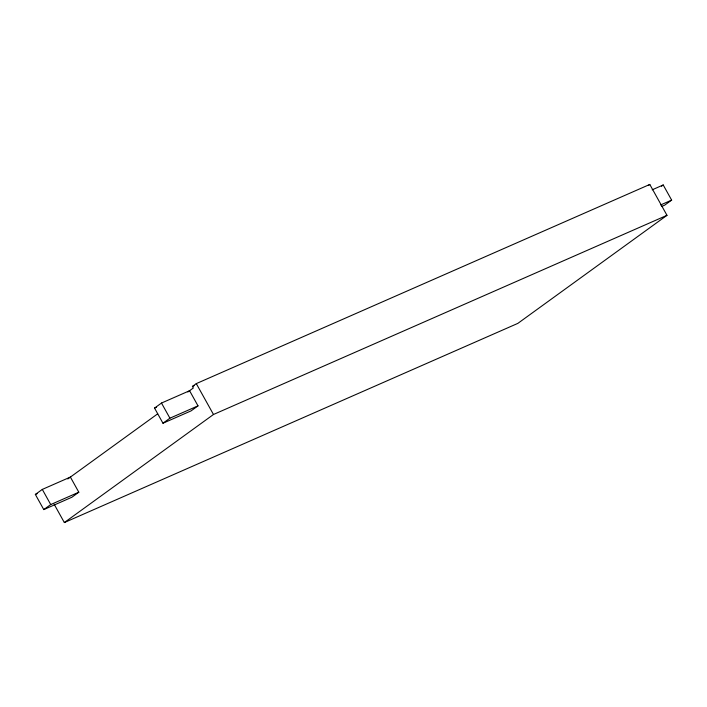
<?xml version="1.0" encoding="UTF-8"?>
<svg xmlns="http://www.w3.org/2000/svg" width="707" height="707" viewBox="0 0 707 707"><rect width="100%" height="100%" fill="white"/><g stroke="black" fill="none" stroke-linecap="round" stroke-linejoin="round"><path stroke-width="1.06" d="M35.35 494.449L42.305 489.412L70.391 477.075L78.813 492.213L71.867 497.251L43.781 509.588L35.35 494.449L37.356 493.566M154.541 408.089L161.488 403.052L189.582 390.724L198.004 405.862L191.049 410.9L162.964 423.228L154.541 408.089L156.547 407.214M187.841 391.978L193.303 388.019L192.419 386.429L196.29 383.618L649.795 184.447L666.984 215.326L517.842 323.382L64.346 522.553L54.139 504.215M67.784 478.966L157.688 413.825M43.781 509.588L50.727 504.551L78.813 492.213M162.964 423.228L169.919 418.19L198.004 405.862M64.346 522.553L213.479 414.496L666.984 215.326M648.248 185.57L649.795 184.447M661.487 186.224L663.219 184.969L671.65 200.108L664.695 205.145L661.69 206.471M192.419 386.429L194.434 385.536M652.19 189.812L663.219 184.969M660.612 204.95L671.65 200.108M196.29 383.618L213.479 414.496M161.488 403.052L169.919 418.19M42.305 489.412L50.727 504.551"/></g></svg>
